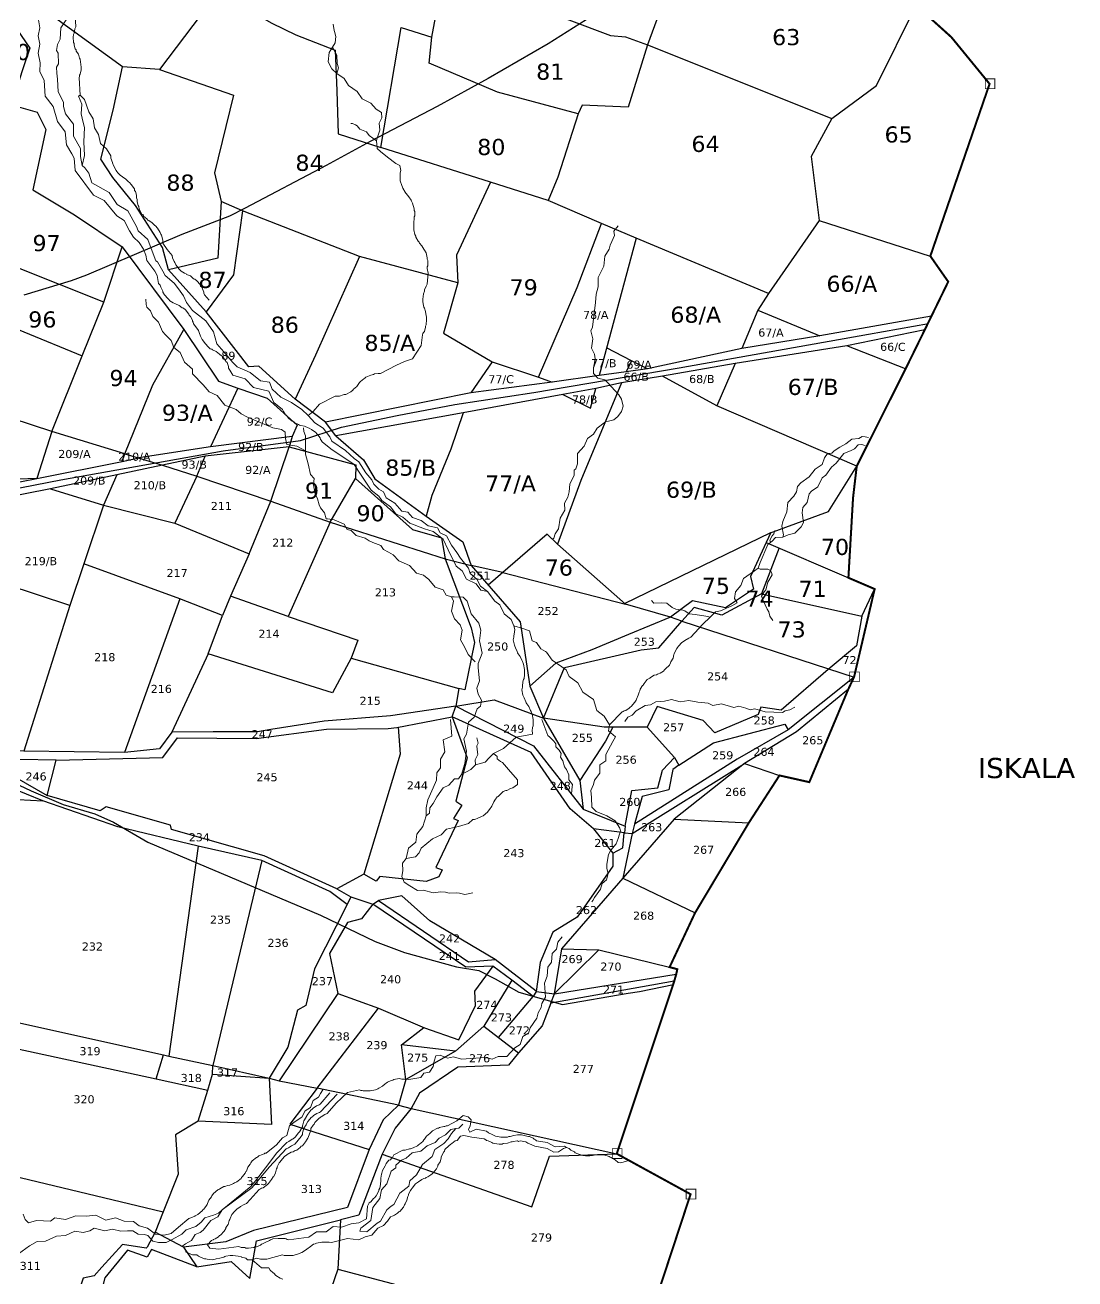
# Model space of a CAD drawing. Header units: inches. Extents: x 1032 to 3029, y -531 to 880.
# Drawn here: x 2035.8 to 2296.1, y 82.7 to 393.5 of the extents above; entities that cross this region are included whole.
import ezdxf
from ezdxf.enums import TextEntityAlignment as Align

# ---------------------------------------------------------------- set-up
doc = ezdxf.new("R2010")
doc.units = ezdxf.units.IN
doc.header["$LTSCALE"] = 15
doc.header["$MEASUREMENT"] = 0
for name, color, linetype in [('BOUNDARY', 5, 'Continuous'), ('PLOT', 7, 'Continuous'), ('PLOT NO', 7, 'Continuous'), ('ROAD', 50, 'Continuous'), ('STONES', 3, 'Continuous'), ('STREAM', 130, 'SL'), ('text2', 7, 'Continuous')]:
    doc.layers.add(name, color=color, linetype=linetype)
doc.styles.get("Standard").update_dxf_attribs({"font": 'verdana.ttf'})
doc.linetypes.add('SL', pattern='A,8e-06,[1,streme line,S=0.066667,R=0,X=0,Y=0],-0.839413', length=0.839421)

msp = doc.modelspace()

# ---------------------------------------------------------------- linework, layer by layer
at = {"layer": 'BOUNDARY', "const_width": 0.5}
msp.add_lwpolyline([(2188.25, 65.42), (2200.84, 103.69), (2182.54, 113.72), (2196.78, 156.48), (2197.28, 158.22), (2197.55, 159.47), (2195.64, 159.98), (2201.94, 173.41), (2215.29, 195.78), (2222.88, 207.5), (2230.28, 205.84), (2239.96, 228.91), (2241.37, 231.9), (2246.48, 253.72), (2239.97, 256.51), (2241.12, 276.33), (2242.03, 284.16), (2254.14, 308.28), (2258.92, 318.01), (2260.56, 321.37), (2264.72, 329.9), (2260.28, 336.25), (2274.97, 378.94), (2265.49, 390.53), (2256.79, 398.37)], dxfattribs=at)
at = {"layer": 'PLOT'}
for points in [[(2213.58, 313.35), (2190.19, 308.31), (2184.84, 307.52), (2178.18, 306.64), (2166.51, 305.01), (2146.39, 302.37), (2110.33, 295.11), (2102.78, 300.82), (2093.81, 309), (2091.32, 308.8), (2080.78, 322.44), (2071.37, 332.84), (2069.94, 338.4), (2063.2, 348.78), (2057.61, 355.76), (2054.66, 360.31), (2057.71, 372.42), (2060.01, 383.14), (2034.7, 401.56), (2027.23, 402.77), (2017.16, 403.71), (2001.93, 405.12), (2003.46, 420.05)], [(2081.53, 417.51), (2083.63, 401.69), (2069.2, 382.47), (2060.01, 383.14)], [(2083.63, 401.69), (2097.06, 393.96), (2103.01, 391.12), (2112.7, 387.32), (2113.17, 377.21), (2113.44, 366.6), (2124.04, 363.2), (2129.1, 392.89), (2136.7, 390.51), (2139.69, 406.58), (2133.58, 408.92), (2133.65, 415.31)], [(2199.14, 413.18), (2190.2, 388.62), (2185.34, 373.18), (2173.93, 373.64), (2172.95, 371.55), (2152.94, 376.87), (2135.99, 384.11), (2136.7, 390.51)], [(2139.69, 406.58), (2181.01, 390.9), (2184.72, 390.64), (2190.2, 388.62), (2235.87, 370.39), (2246.91, 378.52), (2256.79, 398.37)], [(2032.58, 394.34), (2037.02, 387.78), (2035.16, 382.15), (2032.45, 373.74), (2038.83, 371.92), (2041.03, 367.65), (2037.81, 352.64), (2048.08, 346.46), (2059.88, 338.58), (2075.22, 318.04), (2083.8, 305.27), (2088.57, 303.53), (2095.85, 301), (2103.28, 294.37), (2102.1, 291.53), (2101.35, 288.95), (2080.52, 286.66), (2069.91, 284.38), (2058.59, 282.04), (2042.13, 278.57), (2022.78, 274.76), (2010.37, 272.33), (1981.06, 266.53), (1954.49, 263.41)], [(2069.2, 382.47), (2087.53, 376.13), (2082.82, 356.91), (2084.48, 349.81), (2083.62, 335.7), (2071.37, 332.84)], [(2172.95, 371.55), (2167.96, 355.82), (2165.54, 350.03)], [(2235.87, 370.39), (2230.75, 360.94), (2232.72, 345.09), (2260.28, 336.25)], [(2220.15, 326.95), (2187.34, 340.68), (2178.72, 344.31), (2165.54, 350.03), (2151.27, 354.55), (2124.04, 363.2)], [(2151.27, 354.55), (2142.8, 336.46), (2143.17, 329.65), (2118.73, 336.12), (2089.79, 347.45), (2084.48, 349.81)], [(2089.79, 347.45), (2087.52, 331.58), (2080.78, 322.44)], [(2232.72, 345.09), (2220.15, 326.95), (2217.53, 322.85), (2213.58, 313.35)], [(2055.41, 324.8), (2012.19, 341.98)], [(2163.17, 306.22), (2172.73, 328.44), (2178.72, 344.31)], [(2187.34, 340.68), (2178.18, 306.64)], [(2042.44, 292.78), (2050.04, 311.49), (2055.41, 324.8), (2059.88, 338.58)], [(2118.73, 336.12), (2107.86, 311.66), (2102.78, 300.82)], [(2143.17, 329.65), (2139.62, 317.18), (2151.62, 310.03), (2146.39, 302.37)], [(2006.5, 329.35), (2050.04, 311.49)], [(2060.61, 287.22), (2042.44, 292.78), (1993.25, 308.85), (1981.96, 312.73), (1980.73, 313.24), (1979.15, 313.86), (1970.68, 316.74), (1949.24, 324.46), (1948.69, 322.39), (1970.68, 316.74)], [(2260.56, 321.37), (2232.87, 316.46), (2213.58, 313.35)], [(2217.53, 322.85), (2232.87, 316.46)], [(2060.61, 287.22), (2067.54, 304.34), (2075.22, 318.04)], [(2190.19, 308.31), (2186.21, 310.28), (2180.02, 313.5)], [(2151.62, 310.03), (2163.17, 306.22), (2166.51, 305.01)], [(2186.21, 310.28), (2184.84, 307.52)], [(2088.57, 303.53), (2081.84, 288.93)], [(2042.44, 292.78), (2038.77, 281.11), (2025.03, 280.64), (2024.71, 278.38)], [(2102.1, 291.53), (2081.84, 288.93), (2064.06, 286.21)], [(1921.9, 255.21), (1924.19, 257.68), (1939.79, 263.41), (1954.98, 266.65), (1982.3, 270.5), (2003.2, 274.43), (2024.71, 278.38), (2038.77, 281.11), (2059.94, 285.31), (2060.61, 287.22), (2069.91, 284.38)], [(2059.94, 285.31), (2064.06, 286.21)]]:
    msp.add_lwpolyline(points, dxfattribs=at)
at = {"layer": 'ROAD'}
for points in [[(2179.69, 397.79), (2165.54, 388.89), (2150.68, 380.29), (2138, 373.3), (2121.41, 364.69), (2110.51, 358.68), (2090.43, 348.1), (2086.53, 346.17), (2074.7, 341.62), (2051.05, 331.56), (2047.25, 330.15), (2035.58, 326.56)], [(1922, 256.36), (1926.38, 257.31), (1939.67, 261.93), (1949.87, 264), (1974.31, 267.69), (2004.82, 273.03), (2044.74, 280.78), (2084.93, 287.99), (2104.11, 290.57), (2114.28, 293.81), (2128.08, 296.72), (2142.41, 299.49), (2161.95, 302.4), (2198.05, 308.53), (2244.98, 316.93), (2259.8, 319.52)], [(2025.4, 209.34), (2037.36, 203.72), (2045.26, 200.34), (2053.13, 197.99), (2057.73, 195.95), (2066.32, 190.95), (2109.07, 172.85), (2122.67, 166.3), (2129.92, 163.57), (2142.78, 160.05), (2148.31, 159.15), (2152.39, 157.11), (2155.02, 155.63), (2158.3, 153.74), (2163.81, 152.2), (2169.07, 150.76), (2185.39, 153.49), (2188.17, 153.98), (2196.57, 155.66)]]:
    msp.add_lwpolyline(points, dxfattribs=at)
at = {"layer": 'STONES', "const_width": 0.2}
for points in [[(2276.27, 380.19), (2273.9, 380.19), (2273.9, 377.77), (2276.27, 377.77)], [(2242.67, 233.15), (2240.3, 233.15), (2240.3, 230.73), (2242.67, 230.73)], [(2183.83, 114.97), (2181.46, 114.97), (2181.46, 112.55), (2183.83, 112.55)], [(2202.13, 104.93), (2199.76, 104.93), (2199.76, 102.51), (2202.13, 102.51)]]:
    msp.add_lwpolyline(points, close=True, dxfattribs=at)
at = {"layer": 'STREAM', "color": 4, "linetype": 'ByBlock', "lineweight": 0}
for points in [[(2157.02, 244.59), (2156.36, 246.19), (2154.62, 247.53), (2153.55, 249.79), (2152.35, 250.73), (2150.49, 253.13), (2148.88, 253.4), (2147.68, 255), (2145.28, 256.2), (2144.21, 258.2), (2142.75, 259.4), (2140.75, 263.4), (2139.54, 266.07), (2137.01, 267.94), (2134.88, 268.61), (2131.27, 270.07), (2129.54, 271.54), (2127.8, 272.34), (2126.47, 274.08), (2124.33, 275.68), (2123.53, 276.75), (2121.67, 278.21), (2119, 282.22), (2117.4, 284.62), (2111.66, 288.49), (2109.52, 290.22), (2109.26, 290.62), (2109.12, 290.76), (2108.99, 291.16), (2108.46, 291.96), (2108.19, 292.22), (2107.92, 292.49), (2106.86, 293.29), (2106.32, 293.56), (2106.06, 293.69), (2105.12, 294.09), (2104.19, 294.22), (2103.92, 294.36), (2103.65, 294.49), (2102.72, 294.89), (2102.45, 295.16), (2102.05, 295.29), (2101.12, 296.09), (2100.72, 296.63), (2100.45, 296.89), (2099.92, 297.69), (2099.65, 298.23), (2097.52, 299.96), (2096.32, 302.76), (2092.45, 303.7), (2090.44, 305.83), (2087.38, 306.77), (2086.58, 307.97), (2086.44, 308.23), (2086.31, 308.5), (2086.31, 308.9), (2085.91, 309.84), (2085.64, 310.1), (2085.51, 310.37), (2084.71, 311.44), (2084.17, 311.84), (2084.04, 311.97), (2083.24, 312.64), (2082.31, 313.04), (2082.17, 313.17), (2081.77, 313.3), (2080.97, 313.97), (2080.84, 314.24), (2080.57, 314.51), (2079.77, 315.57), (2079.5, 316.11), (2079.37, 316.37), (2078.97, 317.31), (2078.84, 317.84), (2077.9, 319.04), (2077.64, 319.44), (2077.5, 319.84), (2077.37, 320.11), (2077.37, 320.38), (2076.84, 321.31), (2076.57, 321.58), (2076.43, 321.84), (2075.63, 322.91), (2075.1, 323.31), (2074.83, 323.44), (2074.03, 323.98), (2073.1, 324.38), (2072.97, 324.51), (2072.57, 324.65), (2071.76, 325.18), (2071.5, 325.45), (2071.23, 325.71), (2070.43, 326.65), (2070.03, 327.31), (2070.03, 327.58), (2069.5, 328.51), (2069.36, 329.05), (2068.96, 329.45), (2068.56, 331.45), (2068.03, 332.52), (2066.03, 335.19), (2065.76, 336.52), (2065.23, 337.99), (2064.16, 339.59), (2062.69, 340.92), (2061.76, 342.52), (2060.42, 345.06), (2058.56, 346.26), (2055.49, 350), (2052.82, 351.33), (2048.28, 357.47), (2048.02, 360.54), (2047.48, 361.6), (2046.15, 363.87), (2045.75, 367.07), (2043.88, 369.61), (2042.81, 373.35), (2040.81, 375.88), (2040.54, 379.75), (2039.48, 382.02), (2039.61, 384.15), (2039.08, 386.55), (2039.48, 388.82), (2039.08, 390.82), (2039.48, 392.83), (2039.21, 394.83)], [(2050.02, 358.67), (2049.62, 360.94), (2049.62, 362.94), (2047.88, 366.01), (2047.88, 368.94), (2045.88, 371.48), (2045.35, 373.35), (2045.35, 374.41), (2044.01, 376.95), (2043.88, 380.15), (2043.75, 381.62), (2043.61, 383.09), (2044.15, 383.89), (2044.01, 386.55), (2043.61, 387.22), (2043.88, 388.69), (2044.55, 390.02), (2044.68, 392.83), (2046.01, 394.83)], [(2048.15, 397.36), (2048.42, 393.09), (2048.15, 392.56), (2048.02, 391.49), (2047.88, 391.22), (2047.75, 390.56), (2047.88, 389.22), (2048.02, 388.96), (2048.02, 388.56), (2048.28, 387.62), (2048.55, 387.36), (2048.55, 387.09), (2049.08, 386.29), (2049.35, 385.35), (2049.48, 385.09), (2049.62, 384.42), (2049.75, 383.09), (2049.75, 382.69), (2049.75, 382.42), (2049.48, 381.35), (2049.35, 381.08), (2049.35, 380.82), (2049.22, 380.42), (2049.48, 376.15), (2049.08, 375.88), (2049.88, 373.88), (2049.75, 371.48), (2050.28, 369.34), (2050.55, 368.14), (2050.42, 364.54), (2050.55, 361.2), (2050.02, 358.67), (2050.68, 358.14), (2051.62, 356.8), (2052.42, 354.4), (2056.69, 352), (2058.69, 349.06), (2061.36, 347.46), (2063.49, 343.59), (2063.89, 342.52), (2066.29, 340.39), (2067.36, 337.45), (2068.3, 335.05), (2068.7, 334.79), (2070.03, 332.52), (2070.56, 331.45), (2072.83, 329.58), (2073.9, 328.11), (2075.1, 326.38), (2075.9, 324.78), (2077.37, 322.78), (2080.7, 320.24), (2082.57, 317.44), (2083.37, 314.51), (2085.11, 312.5), (2087.38, 309.84), (2088.44, 308.77), (2091.65, 307.43), (2094.18, 305.3), (2096.45, 305.03), (2097.12, 303.3), (2099.25, 301.3), (2101.92, 299.96), (2104.45, 298.23), (2106.06, 296.76), (2107.66, 294.89), (2109.79, 293.56), (2111.39, 291.42), (2111.93, 290.36), (2115.26, 288.09), (2117.4, 286.09), (2118.6, 285.28), (2120.33, 282.48), (2121.8, 280.75), (2122.33, 279.68), (2123.53, 278.48), (2124.73, 277.81), (2125.4, 276.35), (2127.54, 275.01), (2129.27, 273.01), (2130.74, 272.74), (2131.94, 271.41), (2134.07, 270.74), (2135.81, 269.41), (2138.08, 268.87), (2138.74, 267.67), (2140.35, 266.87), (2141.55, 264.6), (2142.88, 262.74), (2143.81, 261.4), (2145.82, 258.87), (2146.22, 257.53), (2147.82, 256.2), (2148.75, 254.46), (2150.49, 253.13)], [(2112.19, 393.76), (2112.46, 392.16), (2112.59, 391.89), (2112.86, 390.69), (2112.73, 389.09), (2112.06, 388.02), (2111.26, 386.69), (2110.99, 384.42), (2111.93, 382.69), (2113.13, 381.48), (2114.99, 380.28), (2116.06, 378.55), (2118.2, 377.08), (2119.4, 375.21), (2121.53, 374.15), (2122.87, 372.68), (2124.2, 371.88), (2124.33, 370.54), (2123.67, 369.21), (2123.8, 367.48), (2123.13, 365.47), (2123, 364.81), (2123.13, 362.94), (2123.93, 362.14), (2125.67, 360.8), (2127.8, 359.2), (2128.74, 358.67), (2129, 357.47), (2128.87, 356.93), (2128.87, 355.87), (2128.87, 355.6), (2128.87, 354.93), (2129.27, 353.73), (2129.4, 353.33), (2129.54, 353.07), (2130.07, 352.13), (2130.21, 351.86), (2130.34, 351.73), (2131.01, 350.93), (2131.54, 350.13), (2131.67, 349.86), (2131.94, 349.33), (2132.34, 347.99), (2132.34, 347.59), (2132.47, 347.33), (2132.47, 346.26), (2132.34, 345.99), (2132.34, 345.73), (2132.34, 345.33), (2132.21, 344.79), (2132.21, 343.73), (2132.21, 343.46), (2132.21, 342.79), (2132.47, 341.59), (2132.74, 341.19), (2132.74, 340.92), (2133.27, 339.99), (2133.54, 339.72), (2133.67, 339.46), (2134.21, 338.79), (2134.74, 337.99), (2134.88, 337.72), (2135.28, 337.05), (2135.54, 335.85), (2135.54, 335.45), (2135.68, 335.19), (2135.68, 334.12), (2135.68, 333.85), (2135.54, 333.58), (2135.54, 333.18), (2135.81, 331.98), (2135.54, 329.32), (2135.28, 328.78), (2134.88, 327.85), (2134.88, 327.58), (2134.61, 326.91), (2134.47, 325.58), (2134.47, 325.31), (2134.47, 324.91), (2134.61, 323.98), (2134.74, 323.58), (2134.88, 323.31), (2135.14, 322.51), (2135.28, 321.44), (2135.41, 321.18), (2135.41, 320.51), (2135.28, 319.18), (2135.14, 318.91), (2135.14, 318.64), (2134.88, 317.57), (2134.61, 317.31), (2134.47, 317.04), (2134.34, 316.77), (2134.07, 314.1), (2131.94, 310.77), (2129.94, 310.1), (2127.94, 309.17), (2123.93, 307.17), (2123.4, 307.17), (2122.47, 307.03), (2122.2, 306.9), (2121.53, 306.77), (2120.33, 306.23), (2120.06, 305.97), (2119.8, 305.83), (2119, 305.17), (2118.73, 304.9), (2118.6, 304.63), (2118.06, 303.96), (2117.26, 303.3), (2117.13, 303.03), (2116.6, 302.63), (2115.39, 301.96), (2114.99, 301.96), (2114.73, 301.83), (2113.79, 301.56), (2113.39, 301.56), (2113.13, 301.56), (2112.73, 301.56), (2108.86, 299.56), (2107.26, 297.69), (2106.46, 297.03), (2106.06, 296.76)], [(2113.13, 381.48), (2113.53, 382.95), (2113.26, 384.02), (2113.13, 386.02), (2112.73, 386.82), (2112.06, 388.02)], [(2049.48, 376.15), (2050.55, 375.08), (2051.62, 372.01), (2052.69, 370.28), (2053.09, 368.01), (2054.02, 366.41), (2054.55, 364.14), (2056.02, 362.81), (2057.09, 361.07), (2057.09, 360.54), (2057.49, 359.47), (2057.49, 359.34), (2057.76, 358.67), (2058.42, 357.47), (2058.56, 357.2), (2058.82, 356.93), (2059.49, 356.27), (2059.89, 356), (2060.02, 355.87), (2060.82, 355.33), (2061.49, 354.67), (2061.76, 354.53), (2062.16, 354), (2062.96, 352.93), (2062.96, 352.53), (2063.23, 352.26), (2063.49, 351.33), (2063.49, 350.93), (2063.49, 350.66), (2063.63, 350.26), (2063.63, 349.73), (2063.89, 348.8), (2064.03, 348.53), (2064.16, 347.86), (2064.83, 346.66), (2065.09, 346.53), (2065.23, 346.13), (2066.03, 345.46), (2066.29, 345.19), (2066.56, 345.06), (2067.36, 344.53), (2068.03, 343.86), (2068.16, 343.73), (2068.7, 343.19), (2069.36, 342.12), (2069.5, 341.72), (2069.63, 341.46), (2069.9, 340.52), (2070.03, 340.12), (2070.03, 339.86), (2070.03, 339.46), (2071.1, 337.85), (2072.3, 336.39), (2072.43, 335.85), (2072.83, 334.92), (2072.97, 334.65), (2073.23, 334.12), (2074.03, 333.05), (2074.3, 332.78), (2074.57, 332.52), (2075.37, 331.98), (2075.77, 331.85), (2075.9, 331.72), (2076.84, 331.32), (2077.64, 330.65), (2077.9, 330.52), (2078.44, 330.12), (2079.24, 329.18), (2079.37, 328.78), (2079.64, 328.51), (2080.04, 327.71), (2080.17, 327.31), (2080.17, 327.05), (2080.3, 326.65), (2081.5, 325.31)], [(2123, 364.81), (2121.13, 366.14), (2120.47, 367.07), (2118.86, 367.74), (2118.2, 368.54), (2117.8, 368.81), (2117, 369.08), (2116.6, 369.08)], [(2182.91, 343.73), (2181.84, 342.39), (2181.97, 341.32), (2181.31, 339.86), (2180.91, 338.92), (2180.64, 337.99), (2179.57, 336.25), (2179.31, 333.72), (2177.97, 330.92), (2177.97, 328.65), (2177.44, 326.78), (2177.3, 324.78), (2176.5, 318.64), (2176.1, 317.71), (2176.64, 315.71), (2176.24, 313.44), (2177.04, 311.97), (2177.17, 310.77), (2176.77, 308.5), (2176.77, 307.17), (2177.84, 305.97), (2179.57, 305.57), (2180.24, 304.9), (2183.04, 301.83), (2183.71, 300.76), (2184.11, 299.03), (2183.71, 297.69), (2182.77, 296.49), (2181.84, 295.69), (2180.51, 295.29), (2179.71, 295.16), (2177.7, 293.56), (2176.77, 292.09), (2175.3, 291.02), (2174.5, 289.15), (2172.77, 287.29), (2172.77, 286.35), (2172.77, 284.75), (2172.37, 283.55), (2171.97, 283.15), (2171.97, 281.95), (2170.9, 279.68), (2170.77, 277.81), (2170.37, 276.48), (2169.57, 275.01), (2169.7, 273.28), (2168.5, 271.28), (2168.1, 268.61), (2167.3, 267.41), (2166.9, 266.34), (2166.63, 266.07)], [(2105.39, 287.95), (2103.25, 289.15), (2100.72, 289.55), (2100.45, 291.02), (2100.32, 292.62), (2099.38, 293.29), (2097.25, 293.69), (2090.98, 296.36), (2089.38, 297.16), (2088.18, 298.23), (2085.37, 299.29), (2083.51, 301.7), (2081.5, 302.63), (2080.04, 304.36), (2077.37, 307.03), (2077.37, 308.23), (2075.37, 309.97), (2074.3, 312.37), (2072.7, 313.57), (2072.03, 315.31), (2070.7, 316.77), (2069.9, 317.57), (2068.96, 319.84), (2068.16, 320.64), (2067.5, 321.31), (2066.96, 322.64), (2066.03, 323.58), (2065.89, 324.25), (2065.76, 325.58)], [(2144.08, 207.76), (2144.88, 210.43), (2145.28, 213.5), (2144.62, 216.57), (2145.28, 217.77), (2145.82, 220.71), (2147.15, 221.91), (2147.95, 224.04), (2148.75, 224.71), (2149.02, 226.18), (2148.22, 227.65), (2147.82, 229.11), (2148.48, 230.98), (2148.22, 234.18), (2148.22, 235.25), (2149.15, 237.79), (2148.48, 240.85), (2148.88, 243.52), (2148.35, 245.26), (2146.48, 247.53), (2145.42, 250.73), (2144.48, 251.66), (2142.21, 251.8), (2141.55, 251.8), (2140.21, 252.2), (2139.54, 253.53), (2137.54, 254.2), (2135.94, 256.06), (2134.61, 257.13), (2132.87, 257.67), (2131.14, 259.53), (2128.47, 260.73), (2127.14, 262.2), (2125.94, 262.87), (2124.73, 263.54), (2124.07, 264.47), (2122.07, 265.27), (2121.13, 265.67), (2120.2, 266.34), (2117.93, 267.01), (2116.73, 268.21), (2115.66, 268.47), (2114.99, 269.81), (2113.66, 270.34), (2112.46, 270.88), (2110.86, 271.14), (2110.46, 271.14), (2110.06, 272.61), (2109.12, 273.81), (2108.72, 274.61), (2108.32, 276.08), (2107.79, 277.28), (2107.39, 279.55), (2107.52, 281.15), (2106.59, 282.08), (2106.06, 284.75), (2105.39, 287.15), (2105.39, 290.22), (2105.39, 291.69), (2104.99, 292.76), (2104.85, 293.69)], [(2244.95, 291.29), (2244.15, 291.42), (2243.35, 291.56), (2242.55, 291.02), (2240.81, 290.89), (2239.35, 289.69), (2237.88, 288.89), (2236.41, 287.95), (2235.88, 287.42), (2234.81, 287.29), (2234.01, 286.22), (2233.48, 284.62), (2231.74, 283.42), (2230.27, 281.55), (2228.14, 280.08), (2227.34, 279.15), (2227.07, 277.81), (2226.4, 276.75), (2224.94, 275.14), (2224.67, 272.88), (2223.74, 270.47), (2223.47, 269.27), (2223.87, 267.14), (2223.74, 266.61), (2221.87, 266.47), (2221.07, 265.54), (2220, 264.74), (2218.13, 260.33), (2217.6, 258.87), (2216.66, 258.2), (2214, 256.33), (2213.33, 254.6), (2211.99, 253), (2211.73, 251.39), (2212.4, 250.33), (2211.06, 249.53), (2208.26, 248.33), (2207.06, 248.06), (2205.72, 246.73), (2203.86, 244.99), (2200.92, 241.79), (2200.39, 241.52), (2199.45, 240.99), (2199.32, 240.85), (2198.65, 240.45), (2197.85, 239.52), (2197.59, 239.25), (2197.45, 238.99), (2196.92, 238.05), (2196.78, 237.65), (2196.65, 237.52), (2196.52, 236.58), (2195.98, 235.65), (2195.85, 235.38), (2195.58, 234.85), (2194.65, 233.92), (2194.38, 233.65), (2194.12, 233.38), (2193.32, 232.85), (2192.92, 232.72), (2192.65, 232.58), (2192.38, 232.45), (2191.85, 232.32), (2190.91, 231.78), (2190.78, 231.65), (2190.11, 231.25), (2189.31, 230.31), (2189.05, 229.91), (2188.91, 229.78), (2188.38, 228.85), (2188.25, 228.45), (2188.11, 228.18), (2187.84, 227.38), (2187.44, 226.44), (2187.31, 226.18), (2187.04, 225.64), (2186.11, 224.58), (2185.84, 224.44), (2185.58, 224.18), (2184.78, 223.64), (2184.38, 223.51), (2184.11, 223.38), (2183.84, 223.24), (2180.77, 220.04)], [(2223.74, 266.61), (2225.07, 267.14), (2226.67, 267.54), (2228.27, 269.14), (2228.81, 270.21), (2228.54, 272.61), (2228.67, 273.94), (2229.74, 275.14), (2230.27, 277.28), (2230.81, 277.95), (2232.41, 279.01), (2233.48, 281.28), (2234.41, 281.95), (2235.74, 283.95), (2236.95, 284.88), (2238.81, 287.29), (2240.68, 288.09), (2241.48, 288.49), (2242.42, 289.42), (2243.22, 289.55), (2244.15, 289.29)], [(2220.67, 265.27), (2220.53, 265.8), (2221.07, 266.87), (2221.47, 267.41), (2221.74, 268.21)], [(2217.6, 258.87), (2218.13, 258.6), (2220, 258.6), (2220.67, 258.33), (2220.93, 257.8), (2221.07, 257.27), (2220, 255.4), (2219.47, 253.53), (2219.07, 253), (2218.4, 251.93), (2218.8, 250.86), (2219.87, 248.73), (2220.27, 248.06), (2220.53, 246.99), (2221.2, 245.92)], [(2141.55, 251.8), (2142.08, 250.73), (2141.55, 248.19), (2142.35, 246.32), (2143.68, 244.86), (2144.21, 243.52), (2143.81, 241.12), (2144.75, 239.39), (2145.68, 237.52), (2147.42, 235.65)], [(2205.72, 246.73), (2204.66, 246.99), (2201.99, 247.39), (2200.52, 247.53), (2199.45, 248.33), (2198.92, 248.46), (2197.18, 248.73), (2196.25, 249.13), (2194.92, 250.19), (2193.58, 250.33), (2191.71, 250.19), (2191.18, 250.86)], [(2176.37, 176.14), (2176.64, 176.54), (2177.04, 177.21), (2177.7, 178.14), (2178.51, 179.35), (2178.91, 180.68), (2179.97, 181.61), (2180.37, 183.21), (2180.11, 184.42), (2180.11, 185.48), (2180.51, 187.88), (2181.04, 188.95), (2182.37, 190.55), (2182.91, 191.89), (2183.44, 193.76), (2183.31, 194.42), (2182.11, 196.29), (2180.11, 197.49), (2177.44, 198.56), (2176.37, 199.63), (2176.24, 202.03), (2176.1, 203.76), (2176.77, 205.23), (2177.04, 206.3), (2178.37, 208.03), (2178.37, 210.17), (2179.84, 211.1), (2179.84, 212.7), (2181.57, 215.9), (2182.24, 217.1), (2180.51, 218.57), (2180.77, 220.04), (2179.44, 222.17), (2177.57, 223.64), (2176.77, 226.31), (2174.1, 228.18), (2172.9, 230.45), (2170.77, 232.05), (2169.97, 233.65), (2166.5, 236.05), (2165.16, 238.05), (2164.9, 238.19), (2163.69, 238.85), (2162.63, 240.45), (2161.56, 240.85), (2160.89, 243.39), (2159.29, 243.92), (2157.02, 244.59), (2157.29, 243.66), (2157.16, 243.12), (2157.02, 242.06), (2157.02, 241.79), (2156.89, 241.12), (2157.16, 239.79), (2157.29, 239.52), (2157.42, 239.12), (2157.82, 238.19), (2157.96, 237.92), (2158.09, 237.65), (2158.62, 236.98), (2159.03, 236.05), (2159.16, 235.78), (2159.43, 235.12), (2159.69, 233.78), (2159.69, 233.52), (2159.69, 233.12), (2159.69, 232.18), (2159.56, 231.78), (2159.56, 231.51), (2159.43, 231.25), (2159.29, 230.71), (2159.16, 229.65), (2159.16, 229.38), (2159.03, 228.71), (2159.29, 227.38), (2159.43, 227.11), (2159.56, 226.71), (2159.96, 225.78), (2160.09, 225.51), (2160.23, 225.24), (2160.76, 224.58), (2161.16, 223.64), (2161.29, 223.38), (2161.56, 222.71), (2161.83, 221.37), (2161.83, 221.11), (2161.83, 220.71), (2161.83, 219.77), (2161.69, 219.37), (2161.69, 219.11), (2161.56, 218.84), (2161.69, 217.77), (2157.56, 216.97), (2154.49, 214.17), (2151.95, 212.97), (2152.89, 212.17), (2152.89, 211.63), (2153.69, 210.97), (2154.22, 210.7), (2155.69, 208.97), (2157.96, 206.43), (2157.96, 205.23), (2156.76, 204.43), (2156.22, 204.3), (2155.29, 203.76), (2155.02, 203.76), (2154.36, 203.5), (2153.42, 202.56), (2153.15, 202.29), (2152.89, 202.16), (2152.35, 201.36), (2152.09, 200.96), (2151.95, 200.83), (2151.55, 199.89), (2151.02, 199.09), (2150.89, 198.96), (2150.49, 198.43), (2149.42, 197.49), (2149.02, 197.36), (2148.88, 197.22), (2147.95, 196.82), (2147.55, 196.69), (2147.28, 196.56), (2146.88, 196.56), (2145.82, 195.62), (2143.28, 194.82), (2140.35, 194.16), (2139.01, 192.82), (2136.88, 191.75), (2134.07, 189.49), (2133.54, 188.28), (2132.61, 187.35), (2130.34, 186.95), (2129.4, 185.75), (2129.54, 183.88), (2129.27, 182.41), (2129.8, 181.08), (2131.27, 180.15), (2133.14, 178.94), (2134.61, 179.08), (2137.01, 178.41), (2138.88, 178.68), (2140.08, 178.54), (2141.01, 178.28), (2142.75, 178.41), (2143.55, 178.28), (2144.88, 178.01), (2146.88, 178.41)], [(2184.51, 220.84), (2185.31, 221.91), (2186.38, 222.44), (2187.31, 223.51), (2189.58, 224.84), (2190.91, 224.98), (2192.25, 225.78), (2194.38, 225.91), (2196.12, 226.31), (2198.25, 225.78), (2200.39, 226.04), (2202.66, 225.64), (2205.19, 225.38), (2206.39, 224.84), (2208.53, 225.24), (2211.59, 224.31), (2212.8, 224.71), (2214.53, 224.18), (2215.6, 223.78), (2216.8, 224.04), (2219.33, 223.24), (2223.6, 223.11), (2224.27, 223.51), (2225.47, 223.78), (2226.67, 224.44)], [(2135.28, 197.49), (2135.28, 199.49), (2135.68, 201.49), (2137.01, 204.43), (2137.81, 206.3), (2137.94, 208.17), (2138.88, 209.37), (2138.88, 211.5), (2139.95, 213.37), (2139.54, 216.3), (2141.68, 217.24), (2141.28, 221.37)], [(2171.3, 202.69), (2171.43, 204.03), (2171.57, 205.23), (2170.63, 206.43), (2170.63, 207.63), (2170.1, 208.97), (2169.57, 209.63), (2169.17, 211.1), (2168.63, 212.03), (2168.77, 212.97), (2168.23, 213.77), (2167.43, 214.57), (2167.43, 215.37), (2166.9, 216.04), (2165.96, 216.97), (2165.43, 217.37), (2163.96, 221.37)], [(2147.55, 210.17), (2147.42, 211.37), (2148.08, 212.7), (2147.95, 213.9), (2147.82, 214.84), (2148.22, 215.5), (2147.82, 216.84)], [(2151.95, 212.97), (2150.89, 211.9), (2149.95, 210.83), (2149.02, 210.57), (2147.55, 210.17), (2146.35, 208.97), (2144.08, 207.76), (2143.28, 206.7), (2142.35, 206.7), (2140.88, 205.1), (2139.54, 204.43), (2137.94, 202.16), (2137.01, 200.56), (2136.21, 199.49), (2136.08, 198.16), (2135.28, 197.49), (2134.47, 194.82), (2133.01, 192.95), (2132.74, 190.95), (2130.87, 189.49), (2130.34, 186.95)], [(2169.03, 167.47), (2167.96, 166.14), (2167.56, 164.4), (2166.5, 163.33), (2166.36, 161.2), (2165.43, 160), (2165.3, 157.73), (2164.63, 156), (2164.9, 152.53), (2163.96, 150.93), (2163.83, 149.99), (2163.03, 148.66), (2162.76, 147.32), (2161.03, 144.92), (2160.63, 143.59), (2159.29, 142.79), (2158.62, 140.79), (2157.29, 139.98), (2155.29, 137.85), (2153.15, 137.85), (2151.69, 137.18), (2149.95, 137.58), (2144.08, 137.18), (2142.08, 137.72), (2140.61, 137.45), (2138.74, 138.12), (2137.68, 137.98), (2137.28, 136.65), (2137.01, 135.31), (2136.08, 133.98), (2134.74, 133.71), (2133.94, 132.65), (2131.01, 132.11), (2130.47, 132.25), (2129.54, 132.25), (2129.27, 132.25), (2128.6, 132.38), (2127.27, 132.11), (2127, 131.98), (2126.6, 131.85), (2125.67, 131.45), (2125.4, 131.18), (2125.14, 131.05), (2124.47, 130.51), (2123.53, 129.98), (2123.27, 129.84), (2122.73, 129.58), (2121.4, 129.31), (2121, 129.31), (2120.73, 129.31), (2119.66, 129.31), (2119.4, 129.44), (2119.13, 129.44), (2118.73, 129.58), (2115.8, 128.91), (2112.99, 126.24), (2110.73, 123.71), (2110.19, 123.44), (2109.26, 122.91), (2109.12, 122.77), (2108.59, 122.37), (2107.66, 121.44), (2107.52, 121.04), (2107.26, 120.77), (2106.72, 119.97), (2106.72, 119.57), (2106.59, 119.3), (2106.32, 118.37), (2105.92, 117.57), (2105.79, 117.3), (2105.39, 116.64), (2104.59, 115.7), (2104.32, 115.57), (2104.05, 115.3), (2103.25, 114.63), (2102.85, 114.5), (2102.59, 114.37), (2102.32, 114.23), (2101.79, 114.1), (2100.85, 113.57), (2100.72, 113.43), (2100.18, 113.03), (2099.25, 111.97), (2099.12, 111.7), (2098.85, 111.43), (2098.32, 110.5), (2098.32, 110.23), (2098.18, 109.96), (2097.92, 109.03), (2097.52, 108.1), (2097.38, 107.96), (2096.98, 107.3), (2096.18, 106.36), (2095.91, 106.09), (2095.65, 105.83), (2094.85, 105.29), (2094.45, 105.16), (2094.18, 105.03), (2093.91, 104.89), (2091.65, 102.36), (2090.71, 101.42), (2090.18, 101.16), (2089.24, 100.62), (2089.11, 100.49), (2088.44, 100.09), (2087.51, 99.16), (2087.38, 98.89), (2087.11, 98.62), (2086.71, 97.69), (2086.58, 97.42), (2086.44, 97.16), (2086.17, 96.22), (2085.64, 95.42), (2085.64, 95.15), (2085.24, 94.49), (2084.31, 93.55), (2084.04, 93.42), (2083.77, 93.15), (2082.97, 92.62), (2082.57, 92.49), (2082.44, 92.35), (2082.04, 92.22), (2081.1, 91.15), (2081.64, 90.35), (2083.91, 90.08), (2088.84, 90.75), (2089.38, 90.48), (2090.31, 90.48), (2090.58, 90.35), (2091.24, 90.35), (2092.58, 90.48), (2092.85, 90.62), (2093.25, 90.62), (2094.18, 91.02), (2094.45, 91.28), (2094.71, 91.42), (2095.51, 91.82), (2096.45, 92.22), (2096.72, 92.35), (2097.25, 92.62), (2098.58, 92.75), (2098.98, 92.75), (2099.25, 92.75), (2100.32, 92.75), (2100.58, 92.62), (2100.85, 92.49), (2101.25, 92.35), (2106.19, 93.02), (2108.06, 94.35), (2110.46, 94.35), (2112.19, 95.69), (2114.33, 95.55), (2116.73, 96.35), (2118.6, 96.62), (2120.47, 97.56), (2120.73, 100.76), (2121.13, 101.56), (2121.53, 101.83), (2122.2, 102.63), (2122.47, 102.76), (2122.87, 103.29), (2123.53, 104.49), (2123.53, 104.76), (2123.8, 105.16), (2123.93, 106.09), (2123.93, 106.49), (2124.07, 106.76), (2124.07, 107.7), (2124.2, 108.63), (2124.33, 108.9), (2124.47, 109.56), (2125.14, 110.76), (2125.27, 111.03), (2125.4, 111.3), (2126.07, 112.1), (2126.47, 112.23), (2126.6, 112.5), (2126.87, 112.63), (2127.27, 113.43), (2129.54, 114.63), (2130.07, 114.63), (2131.14, 114.9), (2131.41, 114.9), (2132.07, 115.17), (2133.14, 115.7), (2133.41, 115.97), (2133.67, 116.1), (2134.47, 116.77), (2134.74, 117.17), (2134.88, 117.3), (2135.41, 118.1), (2136.21, 118.77), (2136.34, 118.9), (2136.88, 119.44), (2138.08, 120.1), (2138.34, 120.1), (2138.61, 120.24), (2139.68, 120.5), (2139.95, 120.5), (2140.21, 120.64), (2140.61, 120.64), (2142.88, 121.84), (2144.48, 123.17), (2145.68, 122.91), (2146.48, 122.11), (2146.22, 120.64), (2145.82, 119.7), (2146.08, 119.04), (2147.68, 119.84), (2150.22, 119.3), (2150.75, 118.9), (2151.69, 118.5), (2151.82, 118.37), (2152.49, 118.1), (2153.82, 117.84), (2154.09, 117.84), (2154.49, 117.84), (2155.42, 117.84), (2155.82, 117.97), (2156.09, 117.97), (2157.02, 118.24), (2157.96, 118.37), (2158.22, 118.37), (2158.89, 118.37), (2160.23, 118.1), (2160.63, 117.97), (2160.89, 117.97), (2161.83, 117.57), (2162.09, 117.3), (2162.36, 117.17), (2162.63, 116.9), (2165.3, 116.5), (2167.3, 115.43), (2169.57, 115.57), (2170.1, 115.3)], [(2035.34, 98.76), (2035.87, 97.42), (2036.67, 96.62), (2038.68, 97.16), (2042.14, 97.02), (2043.21, 97.82), (2045.88, 97.42), (2048.42, 98.36), (2051.08, 98.22), (2053.35, 98.49), (2055.89, 97.29), (2058.29, 97.82), (2060.42, 97.02), (2062.69, 96.89), (2064.16, 95.82), (2066.16, 95.29), (2068.16, 93.82), (2070.3, 93.55), (2072.03, 93.95), (2073.9, 95.55), (2076.43, 97.69), (2076.97, 97.82), (2077.9, 98.22), (2078.04, 98.36), (2078.7, 98.62), (2079.77, 99.56), (2079.9, 99.82), (2080.17, 99.96), (2080.84, 100.89), (2080.97, 101.16), (2081.1, 101.42), (2081.37, 102.23), (2082.04, 103.03), (2082.17, 103.29), (2082.57, 103.83), (2083.64, 104.76), (2083.91, 104.89), (2084.17, 105.03), (2085.11, 105.56), (2085.37, 105.56), (2085.64, 105.69), (2086.04, 105.83), (2086.58, 105.96), (2087.51, 106.36), (2087.78, 106.49), (2088.31, 106.76), (2089.38, 107.56), (2089.51, 107.83), (2089.78, 108.1), (2090.44, 108.9), (2090.58, 109.3), (2090.71, 109.43), (2091.11, 110.36), (2091.65, 111.16), (2091.78, 111.43), (2092.18, 111.97), (2093.25, 112.77), (2093.51, 112.9), (2093.78, 113.17), (2094.71, 113.57), (2095.11, 113.7), (2095.25, 113.83), (2095.65, 113.83), (2098.18, 115.97), (2099.65, 117.7), (2100.72, 118.24), (2101.39, 120.64), (2102.85, 121.71), (2104.45, 122.77), (2105.25, 124.37), (2106.59, 125.17), (2107.26, 126.91), (2108.59, 127.71), (2109.12, 128.64), (2109.66, 129.58)], [(2111.39, 128.78), (2108.99, 125.98), (2108.72, 125.84), (2108.46, 125.71), (2108.06, 125.57), (2107.26, 125.04), (2106.99, 124.77), (2106.72, 124.51), (2105.92, 123.57), (2105.52, 122.91), (2105.52, 122.77), (2104.99, 121.84), (2104.72, 120.9), (2104.59, 120.64), (2104.59, 120.37), (2104.05, 119.44), (2103.92, 119.17), (2103.65, 118.9), (2102.85, 117.84), (2102.32, 117.44), (2102.05, 117.3), (2101.25, 116.77), (2100.72, 116.5), (2098.18, 113.83), (2096.32, 111.3), (2092.98, 107.03), (2091.78, 105.56), (2084.71, 99.82), (2092.05, 105.29), (2096.45, 110.5), (2100.58, 114.9), (2101.12, 115.17), (2101.92, 115.7), (2102.19, 115.83), (2102.72, 116.1), (2103.65, 117.17), (2103.79, 117.44), (2104.05, 117.7), (2104.59, 118.5), (2104.59, 118.9), (2104.72, 119.17), (2104.99, 120.1), (2105.52, 120.9), (2105.65, 121.17), (2105.92, 121.71), (2106.86, 122.77), (2107.12, 122.91), (2107.39, 123.17), (2108.19, 123.71), (2108.59, 123.84), (2108.86, 123.97), (2109.12, 124.11), (2113.26, 128.51)], [(2185.18, 111.97), (2183.58, 111.43), (2182.91, 111.57), (2182.64, 111.83), (2182.37, 111.97), (2182.11, 112.23), (2181.17, 112.77), (2180.91, 112.9), (2180.64, 113.03), (2179.31, 113.43), (2178.64, 113.43), (2178.37, 113.43), (2177.44, 113.43), (2176.5, 113.3), (2176.24, 113.3), (2175.84, 113.17), (2174.77, 113.17), (2174.5, 113.3), (2174.1, 113.3), (2172.9, 113.7), (2172.23, 113.97), (2172.1, 114.23), (2171.17, 114.63), (2170.77, 115.03), (2170.1, 115.3), (2169.3, 115.03), (2168.1, 114.23), (2166.9, 114.1), (2165.3, 115.03), (2162.23, 115.57), (2161.69, 115.83), (2160.76, 116.23), (2160.49, 116.37), (2159.96, 116.64), (2158.62, 116.9), (2158.22, 116.77), (2157.96, 116.9), (2156.89, 116.77), (2156.62, 116.64), (2156.36, 116.64), (2155.42, 116.37), (2154.36, 116.23), (2154.09, 116.1), (2153.42, 116.1), (2152.22, 116.23), (2151.82, 116.37), (2151.55, 116.5), (2150.62, 116.9), (2150.22, 117.04), (2150.09, 117.17), (2149.69, 117.44), (2146.62, 117.84), (2144.62, 118.24), (2143.81, 118.1), (2143.01, 117.04), (2142.48, 116.9), (2141.68, 116.23), (2141.41, 116.1), (2140.88, 115.7), (2139.95, 114.77), (2139.81, 114.37), (2139.68, 114.23), (2139.14, 113.3), (2139.01, 112.9), (2139.01, 112.63), (2138.74, 111.7), (2138.21, 110.9), (2138.21, 110.63), (2137.81, 109.96), (2137.01, 109.03), (2136.74, 108.76), (2136.48, 108.5), (2135.68, 107.96), (2135.28, 107.83), (2135.14, 107.7), (2134.74, 107.56), (2134.21, 107.3), (2133.41, 106.76), (2133.14, 106.63), (2132.61, 106.23), (2131.81, 105.16), (2131.54, 104.89), (2131.41, 104.63), (2130.87, 103.69), (2130.87, 103.43), (2130.74, 103.16), (2130.47, 102.23), (2130.07, 101.29), (2129.94, 101.02), (2129.67, 100.49), (2128.74, 99.42), (2128.47, 99.29), (2128.2, 99.02), (2127.4, 98.49), (2127.14, 98.36), (2126.87, 98.22), (2126.47, 98.09), (2125.67, 97.02), (2124.73, 95.95), (2123.27, 95.29), (2121.8, 93.55), (2120.2, 93.15), (2118.6, 92.35), (2115.8, 92.75), (2111.79, 91.68), (2111.26, 91.82), (2110.32, 91.82), (2110.06, 91.82), (2109.39, 91.82), (2108.06, 91.55), (2107.79, 91.42), (2107.39, 91.28), (2106.59, 90.75), (2106.32, 90.48), (2106.06, 90.35), (2105.39, 89.82), (2104.45, 89.28), (2104.19, 89.15), (2103.65, 88.88), (2102.32, 88.48), (2102.05, 88.48), (2101.65, 88.48), (2100.58, 88.48), (2100.32, 88.48), (2100.05, 88.48), (2099.65, 88.62), (2095.78, 87.55), (2094.18, 87.55), (2093.25, 87.82), (2092.18, 87.42)], [(2144.35, 121.04), (2143.41, 120.1), (2142.61, 119.97), (2141.41, 119.7), (2140.08, 118.37), (2138.48, 117.57), (2137.54, 116.5), (2135.54, 115.7), (2133.94, 114.37), (2131.81, 113.97), (2130.34, 112.63), (2129.14, 112.1), (2127.8, 110.9), (2127.8, 110.23), (2126.6, 109.43), (2125.54, 106.23), (2124.2, 104.76), (2123.8, 102.63), (2122.07, 100.36), (2121.53, 97.16), (2119.13, 95.29), (2118.86, 94.49), (2120.6, 94.35), (2123.13, 96.49), (2123.93, 97.02), (2125.54, 99.82), (2126.6, 100.76), (2127.27, 101.16), (2128.74, 103.96), (2131.01, 105.69), (2131.27, 107.03), (2132.87, 108.5), (2134.34, 111.03), (2136.74, 113.03), (2137.41, 114.77), (2139.68, 116.23), (2140.75, 117.44), (2141.55, 118.77), (2142.61, 119.97)], [(2032.4, 87.55), (2036.94, 90.88), (2038.81, 91.95), (2040.94, 92.08), (2043.61, 93.29), (2045.88, 93.42), (2048.15, 94.49), (2050.28, 94.22), (2051.88, 94.62), (2052.95, 95.29), (2055.62, 94.62), (2057.49, 95.02), (2059.62, 94.49), (2061.22, 94.62), (2062.56, 94.62), (2063.89, 93.82), (2065.49, 93.69), (2066.29, 93.42), (2067.5, 92.08), (2068.96, 91.68), (2070.83, 91.68), (2072.3, 92.49), (2074.7, 93.82), (2075.77, 94.89), (2078.17, 95.69), (2079.5, 96.75), (2080.44, 97.82), (2082.57, 98.49), (2083.77, 99.02), (2084.71, 99.82), (2083.64, 98.09), (2081.91, 97.16), (2080.04, 94.75), (2079.24, 94.22), (2078.04, 93.69), (2077.1, 92.22), (2075.63, 91.42), (2074.7, 90.75)], [(2075.63, 89.42), (2077.37, 88.62), (2078.44, 88.62), (2078.84, 88.35), (2078.97, 88.22), (2079.37, 88.08), (2080.3, 87.68), (2080.7, 87.68), (2080.97, 87.55), (2082.31, 87.42), (2082.97, 87.55), (2083.24, 87.68), (2084.17, 87.82), (2085.11, 88.08), (2085.37, 88.22), (2085.64, 88.35), (2086.71, 88.48), (2086.98, 88.48), (2087.38, 88.48), (2088.71, 88.35), (2089.38, 88.22), (2089.51, 88.08), (2090.58, 87.82), (2090.98, 87.42), (2092.18, 87.42), (2094.45, 85.41), (2096.18, 85.41), (2096.32, 85.41), (2096.58, 84.88), (2097.38, 84.21), (2097.52, 84.08), (2098.05, 83.55), (2099.12, 82.88), (2099.52, 82.75), (2099.78, 82.61)]]:
    msp.add_lwpolyline(points, dxfattribs=at)
at = {"layer": 'text2'}
for points in [[(2258.92, 318.01), (2239.6, 314.03), (2211.87, 309.62), (2193.89, 306.49), (2183.7, 304.79), (2177.33, 303.42), (2169.16, 301.93), (2144.48, 297.36), (2112.89, 291.69), (2110.33, 295.11)], [(2254.14, 308.28), (2239.6, 314.03)], [(2211.87, 309.62), (2207.39, 299.14)], [(2183.7, 304.79), (2173.61, 280.65), (2167.84, 264.84), (2165.25, 267.3), (2150.68, 254.69)], [(2220.38, 267.54), (2235.02, 272.92), (2242.03, 284.16), (2207.39, 299.14), (2193.89, 306.49)], [(2169.16, 301.93), (2176.07, 298.53), (2177.33, 303.42)], [(2144.48, 297.36), (2141.42, 288.39), (2136.66, 276.88), (2135.28, 271.81)], [(2112.89, 291.69), (2119.74, 285.74), (2122.55, 281.06), (2135.28, 271.81), (2144.41, 265.42), (2146.45, 259.58), (2158.6, 245.55), (2161.02, 229.67), (2164.41, 221.68), (2173.38, 206.25), (2174.19, 199.15), (2184.64, 194.92), (2184.48, 193.25), (2186.37, 193.09), (2184.07, 182.06), (2201.94, 173.41)], [(2069.91, 284.38), (2078.39, 281.66), (2080.52, 286.66)], [(2078.39, 281.66), (2096.77, 275.48), (2101.35, 288.95)], [(2101.35, 288.95), (2117.83, 284.48), (2117.74, 281.12), (2131.87, 268.48), (2139.08, 266.38), (2140.02, 261.22), (2146.45, 259.58)], [(2058.59, 282.04), (2055.3, 274.5)], [(2078.39, 281.66), (2072.94, 270.06)], [(2096.81, 275.46), (2111.45, 270.3), (2117.74, 281.12)], [(2042.13, 278.57), (2055.3, 274.5), (2050.45, 259.99), (2046.95, 249.62), (2031.14, 254.85), (2019.09, 258.62)], [(2055.3, 274.5), (2072.94, 270.06), (2091.43, 262.44), (2096.77, 275.48)], [(2072.94, 270.06), (2091.43, 262.44), (2086.79, 251.91), (2084.81, 247.19), (2074.22, 251.3), (2050.45, 259.99)], [(2111.45, 270.3), (2101.08, 246.91), (2086.79, 251.91)], [(2111.45, 270.3), (2140.02, 261.22)], [(2184.42, 250.15), (2220.7, 267.7), (2219.61, 265.29), (2239.97, 256.51)], [(2154.33, 257.85), (2184.67, 249.93), (2167.84, 264.84)], [(2219.61, 265.29), (2215.72, 256.8), (2216.47, 253.64), (2209.51, 249.02), (2201.33, 250.77), (2195.86, 246.7), (2184.67, 249.93)], [(2140.02, 261.22), (2146.42, 244.12), (2147.28, 240.45), (2144.91, 228.76), (2143.38, 229.08), (2142.65, 224.71), (2152.13, 226.25), (2164.41, 221.68)], [(2222.81, 263.91), (2218.41, 252.56), (2208.59, 247.23), (2201.73, 249.16), (2198.69, 245.75), (2195.86, 246.7)], [(2154.33, 257.85), (2146.45, 259.58)], [(2218.41, 252.56), (2243.28, 247.02), (2246.48, 253.72)], [(2046.95, 249.62), (2035.57, 213.49)], [(2074.22, 251.3), (2060.51, 213.22)], [(2116.66, 236.55), (2112.03, 227.97), (2081.25, 237.61), (2084.81, 247.19)], [(2101.08, 246.91), (2118.37, 241.05), (2116.66, 236.55), (2143.38, 229.08)], [(2195.86, 246.7), (2185.44, 242.48), (2176.33, 238.63), (2167.43, 235.35), (2161.02, 229.67)], [(2243.28, 247.02), (2241.94, 239.66), (2234.96, 233.78), (2223.32, 223.72), (2218.3, 224.39), (2217.58, 222.65), (2206.86, 218.07), (2203.96, 221.09), (2192.59, 224.58), (2190.09, 219.45), (2179.39, 219.47), (2164.41, 221.68)], [(2164.41, 221.68), (2169.55, 234.23), (2188.62, 238.62), (2193.01, 239.14), (2198.69, 245.75)], [(2198.69, 245.75), (2241.37, 231.9)], [(2081.25, 237.61), (2072.22, 218.24)], [(2241.37, 231.9), (2225.05, 218.81)], [(2239.96, 228.91), (2227.13, 218.28), (2214.24, 210.44)], [(2142.65, 224.71), (2126.45, 222.24), (2110.02, 220.97), (2096.75, 218.91), (2093.51, 218.29), (2082.46, 218.29), (2072.22, 218.24), (2069.2, 214.07), (2060.51, 213.22), (2035.57, 213.49), (2026.01, 213.58), (2025.48, 211.61), (2023.99, 207.78), (2021.81, 202.2), (2040.25, 201.22), (2023.99, 207.78)], [(2184.48, 193.25), (2176.79, 194.3), (2171, 199.2), (2161.35, 213.15), (2141.72, 222.04), (2142.65, 224.71)], [(2142.65, 224.71), (2161.91, 214.88), (2174.19, 199.15)], [(2043.57, 211.25), (2069.99, 211.96), (2073.64, 216.85), (2093.1, 216.66), (2110.54, 218.95), (2125.83, 219.13), (2127.99, 219.41), (2141.72, 222.04)], [(2141.72, 222.04), (2145.45, 211.89), (2142.65, 201.12), (2144.16, 200.15), (2142.09, 196.82), (2143.21, 196.31), (2137.65, 184.67), (2139.26, 184.12), (2138.45, 182.4), (2135.3, 181.23), (2123.8, 182.41), (2122.91, 181.27), (2119.86, 183.07)], [(2128.38, 219.49), (2128.87, 212.8), (2119.86, 183.07), (2113.16, 179.37), (2095.15, 187.6), (2072.13, 194.13), (2071.89, 195.15), (2055.91, 199.73), (2054.49, 198.7), (2041.34, 202.51)], [(2181.58, 219.47), (2179.78, 216), (2173.38, 206.25)], [(2190.09, 219.45), (2196.89, 211.96), (2197.93, 210.05), (2196.44, 208.95), (2195.46, 203.92), (2188.86, 202.26), (2186.96, 195.4), (2186.37, 193.09)], [(2197.93, 210.05), (2206.54, 215.59), (2224.25, 220.24), (2225.05, 218.81), (2212.41, 211.57), (2186.96, 195.4)], [(2025.48, 211.61), (2041.34, 202.51), (2043.57, 211.25), (2025.48, 211.61)], [(2184.64, 194.92), (2186.31, 203.78), (2192.72, 204.42), (2193.84, 208.78), (2196.89, 211.96)], [(2214.24, 210.44), (2196.77, 196.68), (2184.07, 182.06)], [(2186.37, 193.09), (2214.24, 210.44), (2222.88, 207.5)], [(2021.81, 202.2), (2027.31, 185.76), (2029.22, 171.31), (2025.76, 148.06), (2070.18, 138.24), (2071.48, 137.95), (2082.4, 135.59), (2096.35, 132.47), (2098.88, 131.79)], [(2115.7, 175.5), (2111.41, 178.74), (2094.56, 186.38), (2078.78, 189.96), (2058.86, 194.8), (2040.25, 201.22)], [(2196.77, 196.68), (2215.29, 195.78)], [(2176.79, 194.3), (2181.6, 188.21), (2184.08, 189.55), (2184.4, 193.26)], [(2078.78, 189.96), (2071.48, 137.95)], [(2181.6, 188.21), (2181.56, 185.04), (2172.72, 172.33), (2166.7, 168.61), (2163.53, 161.12), (2162.55, 153.97), (2167.07, 153.39)], [(2094.56, 186.38), (2082.4, 135.59)], [(2184.07, 182.06), (2168.86, 164.5), (2178.11, 164.3), (2195.64, 159.98)], [(2116.63, 177.43), (2115.7, 175.5), (2107.63, 159.57), (2105.49, 150.49), (2103.41, 149.31)], [(2113.16, 179.37), (2116.63, 177.43), (2122.1, 175.56), (2123.44, 176.53)], [(2162.55, 154.01), (2152.39, 161.84), (2136.18, 171.46), (2129.24, 177.65), (2123.44, 176.53), (2145.76, 161.32), (2152.39, 161.84)], [(2122.1, 175.56), (2119.25, 171.95), (2115.77, 171.05), (2111.36, 163.34), (2113.42, 153.45), (2123.43, 149.8), (2134.89, 144.96), (2143.36, 141.94), (2147.49, 150.49), (2147.36, 154.01), (2151.9, 160.19)], [(2162.55, 153.97), (2161.79, 152.73), (2156.53, 156.78), (2151.85, 160.22), (2145.15, 159.96), (2122.1, 175.56)], [(2168.86, 164.5), (2167.04, 153.36), (2178.11, 164.3)], [(2156.53, 156.78), (2149.62, 145.32), (2153.24, 142.55), (2158.22, 138.71)], [(2196.78, 156.48), (2178.72, 153.24), (2166.18, 151.03), (2167.07, 153.39)], [(2167.07, 153.39), (2197.28, 158.22)], [(2113.42, 153.45), (2098.88, 131.79), (2108.25, 129.94), (2101.49, 121.06), (2121.18, 114.78)], [(2153.24, 142.55), (2161.79, 152.73)], [(2103.41, 149.31), (2100.99, 140.16), (2096.35, 132.47)], [(2108.25, 129.94), (2123.43, 149.8)], [(2166.18, 151.03), (2164.06, 145.45), (2158.22, 138.71), (2155.67, 135.66), (2143.17, 135.2), (2133.66, 128.73), (2131.59, 124.9), (2182.54, 113.72)], [(2149.62, 145.32), (2142.58, 139.16), (2129.15, 140.76), (2134.69, 145.05)], [(2024.15, 142.4), (2028.59, 140.86), (2068.35, 132.28), (2070.18, 138.24)], [(2142.58, 139.16), (2130.26, 132.09), (2129.15, 140.76)], [(2096.35, 132.47), (2096.92, 121.01), (2078.79, 121.81), (2081.16, 129.46), (2082.34, 133.43), (2082.4, 135.59)], [(2068.35, 132.28), (2081.16, 129.46)], [(2082.34, 133.43), (2096.35, 132.47)], [(2130.26, 132.09), (2128.45, 125.79), (2131.59, 124.9)], [(2128.45, 125.79), (2108.25, 129.94)], [(2128.45, 125.79), (2124.59, 122.15), (2121.18, 114.78), (2115.82, 100.42), (2092.44, 94.67), (2085.64, 91.91), (2075.11, 90.58), (2078.47, 85.66), (2086.98, 86.97), (2091.61, 82.82), (2093.25, 92.17), (2114.06, 97.32)], [(2131.59, 124.9), (2127.58, 120.07), (2124.41, 113.6), (2161.47, 100.59), (2165.86, 113.11), (2182.54, 113.72)], [(2078.79, 121.81), (2073.14, 118.4), (2073.8, 108.62), (2070.05, 99.33), (2068.07, 94.26), (2066.08, 90.54), (2065.85, 90.35), (2059.99, 91.2), (2054.88, 85.61), (2053.01, 83.46), (2050.24, 82.85), (2048.92, 78.96)], [(2124.41, 113.6), (2118.61, 98.52), (2114.06, 97.32), (2113.42, 85.08), (2141.54, 77.7), (2188.25, 65.42)], [(2022.16, 110.78), (2070.05, 99.33)], [(2075.11, 90.58), (2068.07, 94.26)], [(2078.47, 85.66), (2067.23, 89.99), (2066.13, 88.12), (2061.24, 89.81), (2055.61, 82.93), (2054.27, 77.74), (2054.2, 71.99), (2046.74, 67.65), (2041.92, 67.25), (2040.16, 67.24)], [(2113.42, 85.08), (2103.5, 56.35), (2131.7, 46.81), (2133.81, 46.19), (2155.4, 40.31), (2178.06, 34.4)]]:
    msp.add_lwpolyline(points, dxfattribs=at)

# ---------------------------------------------------------------- texts
at = {"layer": 'PLOT NO'}
for s, height, p in [('63', 4, (2224.55, 390.54)), ('100', 4, (2031.88, 386.85)), ('81', 4, (2166.05, 381.98)), ('65', 4, (2252.42, 366.41)), ('80', 4, (2151.44, 363.3)), ('64', 4, (2204.54, 364.07)), ('84', 4, (2106.36, 359.38)), ('88', 4, (2074.37, 354.46)), ('97', 4, (2041.18, 339.48)), ('87', 4, (2082.32, 330.35)), ('79', 4, (2159.47, 328.51)), ('66/A', 4, (2240.82, 329.39)), ('68/A', 4, (2202.12, 321.73)), ('96', 4, (2040.13, 320.55)), ('86', 4, (2100.24, 319.23)), ('78/A', 2, (2177.33, 321.67)), ('67/A', 2, (2220.77, 317.29)), ('85/A', 4, (2126.27, 314.74)), ('66/C', 2, (2251, 313.75)), ('89', 2, (2086.25, 311.55)), ('94', 4, (2060.25, 306.03)), ('77/B', 2, (2179.32, 309.7)), ('69/A', 2, (2188.08, 309.35)), ('77/C', 2, (2153.87, 305.72)), ('66/B', 2, (2187.35, 306.34)), ('68/B', 2, (2203.62, 305.78)), ('67/B', 4, (2231.22, 303.83)), ('78/B', 2, (2174.59, 300.7)), ('93/A', 4, (2076.06, 297.41)), ('92/C', 2, (2093.97, 295.22)), ('92/B', 2, (2091.81, 288.92)), ('209/A', 2, (2048.09, 287.19)), ('210/A', 2, (2062.92, 286.52)), ('93/B', 2, (2077.78, 284.56)), ('92/A', 2, (2093.57, 283.25)), ('85/B', 4, (2131.45, 283.81)), ('209/B', 2, (2051.76, 280.6)), ('210/B', 2, (2066.79, 279.45)), ('91', 4, (2108.74, 278.09)), ('77/A', 4, (2156.21, 279.9)), ('69/B', 4, (2201.04, 278.34)), ('211', 2, (2084.5, 274.3)), ('90', 4, (2121.51, 272.51)), ('212', 2, (2099.74, 265.21)), ('70', 4, (2236.65, 264.16)), ('219/B', 2, (2039.77, 260.63)), ('76', 4, (2168.18, 259.04)), ('217', 2, (2073.54, 257.69)), ('251', 2, (2148.65, 257.04)), ('75', 4, (2207.1, 254.51)), ('71', 4, (2231.1, 253.77)), ('213', 2, (2125.19, 252.89)), ('74', 4, (2217.94, 251.35)), ('252', 2, (2165.52, 248.26)), ('73', 4, (2225.9, 243.7)), ('214', 2, (2096.31, 242.62)), ('250', 2, (2153.02, 239.46)), ('253', 2, (2189.36, 240.65)), ('218', 2, (2055.61, 236.82)), ('72', 2, (2240.26, 236.09)), ('254', 2, (2207.56, 232.06)), ('216', 2, (2069.62, 228.96)), ('215', 2, (2121.41, 226.01)), ('258', 2, (2219.09, 221.14)), ('247', 2, (2094.63, 217.72)), ('249', 2, (2157.01, 219.1)), ('255', 2, (2174.01, 216.82)), ('257', 2, (2196.65, 219.44)), ('265', 2, (2231.14, 216.22)), ('256', 2, (2184.87, 211.4)), ('259', 2, (2208.82, 212.5)), ('264', 2, (2219.04, 213.36)), ('ISKALA', 5, (2284.15, 209.34)), ('246', 2, (2038.58, 207.25)), ('245', 2, (2095.84, 207.06)), ('244', 2, (2133.12, 205.04)), ('248', 2, (2168.53, 204.91)), ('266', 2, (2212.03, 203.42)), ('260', 2, (2185.78, 200.94)), ('234', 2, (2079.05, 192.17)), ('263', 2, (2191.21, 194.67)), ('261', 2, (2179.59, 190.76)), ('267', 2, (2204.07, 189.07)), ('243', 2, (2157.03, 188.25)), ('262', 2, (2175.04, 174.13)), ('235', 2, (2084.31, 171.75)), ('268', 2, (2189.2, 172.74)), ('242', 2, (2141.08, 167.1)), ('232', 2, (2052.54, 165.1)), ('236', 2, (2098.57, 166)), ('241', 2, (2141.03, 162.75)), ('269', 2, (2171.47, 161.97)), ('270', 2, (2181.09, 160.12)), ('237', 2, (2109.57, 156.5)), ('240', 2, (2126.47, 156.98)), ('271', 2, (2181.76, 154.4)), ('274', 2, (2150.33, 150.63)), ('273', 2, (2153.95, 147.51)), ('238', 2, (2113.72, 142.82)), ('272', 2, (2158.39, 144.3)), ('319', 2, (2051.95, 139.15)), ('239', 2, (2123.07, 140.65)), ('275', 2, (2133.2, 137.55)), ('276', 2, (2148.53, 137.39)), ('317', 2, (2086.04, 133.86)), ('277', 2, (2174.25, 134.76)), ('318', 2, (2077.04, 132.51)), ('320', 2, (2050.46, 127.22)), ('316', 2, (2087.6, 124.27)), ('314', 2, (2117.33, 120.64)), ('278', 2, (2154.58, 110.97)), ('315', 2, (2093.36, 106.96)), ('313', 2, (2106.83, 104.99)), ('279', 2, (2163.88, 92.95)), ('311', 2, (2037.14, 85.93))]:
    msp.add_text(s, height=height, dxfattribs=at).set_placement(p, align=Align.MIDDLE_CENTER)

doc.saveas('drawing.dxf')
